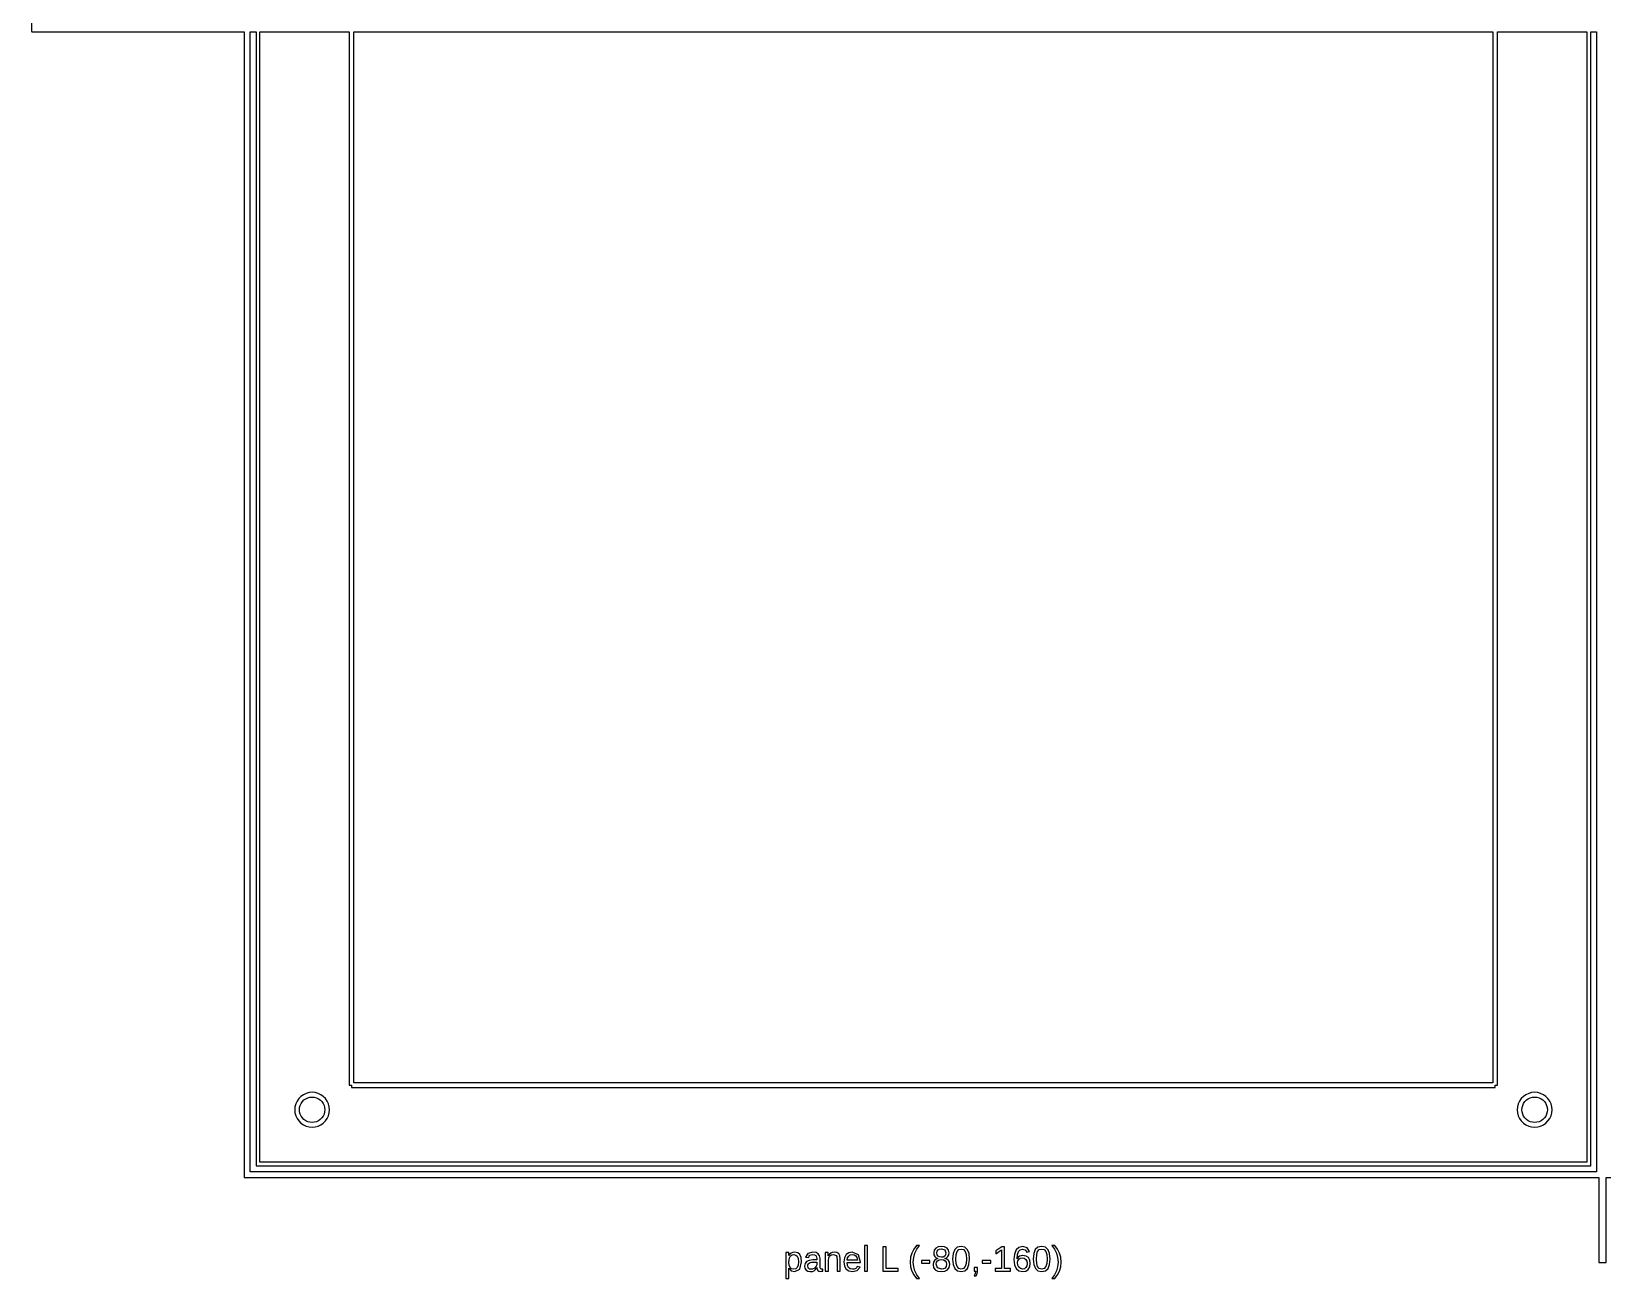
# Model space of a CAD drawing. Extents: x -185 to 185, y -332 to 185.
# Drawn here: x -185.1 to 0, y -331.9 to -185 of the extents above; entities that cross this region are included whole.
import ezdxf

# ---------------------------------------------------------------- set-up
doc = ezdxf.new("R2010")
doc.units = 0
doc.layers.get('0').update_dxf_attribs({"linetype": 'CONTINUOUS'})

msp = doc.modelspace()

# ---------------------------------------------------------------- linework, layer by layer
for points in [[(0.425, -320), (160, -320), (160, -185.06), (185, -185.06), (185, -185), (185.06, -185), (185.06, 185), (185, 185), (185, 185.06), (-185, 185.06), (-185, 185), (-185.06, 185), (-185.06, -185), (-185, -185), (-185, -185.06), (-160, -185.06), (-160, -320), (-0.425, -320), (-0.425, -330), (0.425, -330)], [(-159.3, -185.06), (-158.602, -185.06), (-158.602, -318.606), (-1.39766, -318.606), (-1.39766, -185.06), (-0.7, -185.06), (-0.7, -319.3), (-159.3, -319.3)], [(-158.152, -185.06), (-147.625, -185.06), (-147.625, -309.105), (-147.35, -309.105), (-147.35, -309.38), (-12.65, -309.38), (-12.65, -309.105), (-12.375, -309.105), (-12.375, -185.06), (-1.84766, -185.06), (-1.84766, -318.156), (-158.152, -318.156)], [(-147.075, -185.06), (-12.925, -185.06), (-12.925, -308.83), (-147.075, -308.83)], [(-151.644, -314.019), (-151.299, -313.926), (-150.975, -313.775), (-150.682, -313.57), (-150.43, -313.318), (-150.225, -313.025), (-150.074, -312.701), (-149.981, -312.356), (-149.95, -312), (-149.981, -311.644), (-150.074, -311.299), (-150.225, -310.975), (-150.43, -310.682), (-150.682, -310.43), (-150.975, -310.225), (-151.299, -310.074), (-151.644, -309.981), (-152, -309.95), (-152.356, -309.981), (-152.701, -310.074), (-153.025, -310.225), (-153.318, -310.43), (-153.57, -310.682), (-153.775, -310.975), (-153.926, -311.299), (-154.019, -311.644), (-154.05, -312), (-154.019, -312.356), (-153.926, -312.701), (-153.775, -313.025), (-153.57, -313.318), (-153.318, -313.57), (-153.025, -313.775), (-152.701, -313.926), (-152.356, -314.019), (-152, -314.05)], [(-152.26, -313.477), (-152.513, -313.41), (-152.75, -313.299), (-152.964, -313.149), (-153.149, -312.964), (-153.299, -312.75), (-153.41, -312.513), (-153.477, -312.26), (-153.5, -312), (-153.477, -311.74), (-153.41, -311.487), (-153.299, -311.25), (-153.149, -311.036), (-152.964, -310.851), (-152.75, -310.701), (-152.513, -310.59), (-152.26, -310.523), (-152, -310.5), (-151.74, -310.523), (-151.487, -310.59), (-151.25, -310.701), (-151.036, -310.851), (-150.851, -311.036), (-150.701, -311.25), (-150.59, -311.487), (-150.523, -311.74), (-150.5, -312), (-150.523, -312.26), (-150.59, -312.513), (-150.701, -312.75), (-150.851, -312.964), (-151.036, -313.149), (-151.25, -313.299), (-151.487, -313.41), (-151.74, -313.477), (-152, -313.5)], [(-7.64402, -314.019), (-7.29886, -313.926), (-6.975, -313.775), (-6.68229, -313.57), (-6.42961, -313.318), (-6.22465, -313.025), (-6.07363, -312.701), (-5.98114, -312.356), (-5.95, -312), (-5.98114, -311.644), (-6.07363, -311.299), (-6.22465, -310.975), (-6.42961, -310.682), (-6.68229, -310.43), (-6.975, -310.225), (-7.29886, -310.074), (-7.64402, -309.981), (-8, -309.95), (-8.35598, -309.981), (-8.70114, -310.074), (-9.025, -310.225), (-9.31771, -310.43), (-9.57039, -310.682), (-9.77535, -310.975), (-9.92637, -311.299), (-10.0189, -311.644), (-10.05, -312), (-10.0189, -312.356), (-9.92637, -312.701), (-9.77535, -313.025), (-9.57039, -313.318), (-9.31771, -313.57), (-9.025, -313.775), (-8.70114, -313.926), (-8.35598, -314.019), (-8, -314.05)], [(-8.26047, -313.477), (-8.51303, -313.41), (-8.75, -313.299), (-8.96418, -313.149), (-9.14907, -312.964), (-9.29904, -312.75), (-9.40954, -312.513), (-9.47721, -312.26), (-9.5, -312), (-9.47721, -311.74), (-9.40954, -311.487), (-9.29904, -311.25), (-9.14907, -311.036), (-8.96418, -310.851), (-8.75, -310.701), (-8.51303, -310.59), (-8.26047, -310.523), (-8, -310.5), (-7.73953, -310.523), (-7.48697, -310.59), (-7.25, -310.701), (-7.03582, -310.851), (-6.85093, -311.036), (-6.70096, -311.25), (-6.59046, -311.487), (-6.52279, -311.74), (-6.5, -312), (-6.52279, -312.26), (-6.59046, -312.513), (-6.70096, -312.75), (-6.85093, -312.964), (-7.03582, -313.149), (-7.25, -313.299), (-7.48697, -313.41), (-7.73953, -313.477), (-8, -313.5)], [(-95.8366, -331.024), (-95.8386, -330.773), (-95.8447, -330.678), (-95.8346, -330.678), (-95.5762, -330.965), (-95.151, -331.061), (-94.5437, -330.773), (-94.3413, -329.909), (-94.3917, -329.403), (-94.5427, -329.053), (-94.7955, -328.848), (-95.151, -328.78), (-95.388, -328.804), (-95.5742, -328.875), (-95.7191, -328.997), (-95.8325, -329.173), (-95.8406, -329.173), (-95.8419, -329.118), (-95.8457, -329.031), (-95.8506, -328.94), (-95.8549, -328.877), (-95.8585, -328.838), (-95.861, -328.819), (-96.215, -328.819), (-96.2058, -328.986), (-96.2028, -329.269), (-96.2028, -331.885), (-95.8366, -331.885)], [(-95.5167, -330.739), (-95.6983, -330.585), (-95.802, -330.322), (-95.8366, -329.946), (-95.8206, -329.664), (-95.7725, -329.44), (-95.6937, -329.272), (-95.5853, -329.155), (-95.4386, -329.086), (-95.2446, -329.063), (-95.0106, -329.112), (-94.8499, -329.26), (-94.7568, -329.523), (-94.7258, -329.918), (-94.7571, -330.322), (-94.8509, -330.59), (-95.0129, -330.74), (-95.2487, -330.79)], [(-93.0776, -331.035), (-92.8713, -330.956), (-92.6966, -330.814), (-92.5448, -330.599), (-92.5326, -330.599), (-92.5003, -330.797), (-92.4279, -330.934), (-92.3076, -331.014), (-92.1318, -331.041), (-91.9889, -331.032), (-91.8491, -331.008), (-91.8491, -330.78), (-91.9126, -330.791), (-91.9691, -330.794), (-92.0698, -330.774), (-92.1319, -330.712), (-92.1639, -330.609), (-92.1746, -330.467), (-92.1746, -329.519), (-92.227, -329.201), (-92.3841, -328.969), (-92.645, -328.826), (-93.0087, -328.778), (-93.6241, -328.927), (-93.8916, -329.372), (-93.5091, -329.407), (-93.4644, -329.249), (-93.3749, -329.14), (-93.2294, -329.078), (-93.0168, -329.057), (-92.8052, -329.086), (-92.6588, -329.173), (-92.5733, -329.327), (-92.5448, -329.557), (-92.5448, -329.677), (-93.0392, -329.686), (-93.4707, -329.741), (-93.7644, -329.881), (-93.933, -330.104), (-93.9892, -330.406), (-93.9475, -330.678), (-93.8224, -330.886), (-93.6144, -331.017), (-93.324, -331.061)], [(-91.1939, -329.745), (-91.1557, -329.458), (-91.0413, -329.242), (-90.8607, -329.106), (-90.6242, -329.061), (-90.4651, -329.074), (-90.3496, -329.114), (-90.2687, -329.184), (-90.2133, -329.287), (-90.1813, -329.431), (-90.1706, -329.625), (-90.1706, -331.02), (-89.8024, -331.02), (-89.8024, -329.553), (-89.8443, -329.197), (-89.9702, -328.958), (-90.1866, -328.823), (-90.5001, -328.778), (-90.7262, -328.802), (-90.9121, -328.873), (-91.068, -329.001), (-91.204, -329.195), (-91.2101, -329.195), (-91.2139, -329.06), (-91.2173, -328.977), (-91.2201, -328.922), (-91.2224, -328.874), (-91.2244, -328.838), (-91.2264, -328.819), (-91.5722, -328.819), (-91.5631, -328.979), (-91.5601, -329.289), (-91.5601, -331.02), (-91.1939, -331.02)], [(-87.7816, -330.931), (-87.4586, -330.54), (-87.78, -330.449), (-87.8541, -330.582), (-87.9743, -330.691), (-88.1414, -330.762), (-88.3558, -330.786), (-88.6208, -330.735), (-88.8135, -330.581), (-88.931, -330.332), (-88.9702, -329.997), (-87.3996, -329.997), (-87.3996, -329.948), (-87.6422, -329.071), (-88.37, -328.778), (-88.7893, -328.851), (-89.0993, -329.069), (-89.2908, -329.424), (-89.3546, -329.905), (-89.2908, -330.408), (-89.0993, -330.77), (-88.7858, -330.988), (-88.3558, -331.061)], [(-88.918, -329.438), (-88.7983, -329.227), (-88.6149, -329.093), (-88.3761, -329.049), (-88.1335, -329.089), (-87.955, -329.209), (-87.8375, -329.415), (-87.778, -329.716), (-88.9661, -329.716)], [(-86.5674, -328.001), (-86.9336, -328.001), (-86.9336, -331.02), (-86.5674, -331.02)], [(-82.9522, -330.703), (-84.4007, -330.703), (-84.4007, -328.154), (-84.7892, -328.154), (-84.7892, -331.02), (-82.9522, -331.02)], [(-80.78, -331.442), (-81.0081, -330.979), (-81.1401, -330.483), (-81.1841, -329.942), (-81.1396, -329.399), (-81.0061, -328.9), (-80.7775, -328.438), (-80.4477, -328.001), (-80.8016, -328.001), (-81.1345, -328.428), (-81.3682, -328.882), (-81.5063, -329.38), (-81.5523, -329.938), (-81.5523, -329.946), (-81.5066, -330.501), (-81.3692, -330.999), (-81.1358, -331.454), (-80.8016, -331.883), (-80.4477, -331.883)], [(-77.459, -331.005), (-77.1518, -330.839), (-76.9626, -330.574), (-76.8995, -330.221), (-76.9377, -329.962), (-77.0521, -329.75), (-77.2352, -329.597), (-77.4793, -329.517), (-77.4793, -329.509), (-77.2683, -329.428), (-77.1071, -329.279), (-77.0048, -329.08), (-76.9707, -328.849), (-77.032, -328.545), (-77.2159, -328.31), (-77.5055, -328.161), (-77.8842, -328.111), (-78.2552, -328.162), (-78.5423, -328.314), (-78.7262, -328.549), (-78.7874, -328.845), (-78.7536, -329.076), (-78.6522, -329.275), (-78.4922, -329.426), (-78.2829, -329.513), (-78.2829, -329.521), (-78.5108, -329.599), (-78.6939, -329.753), (-78.8144, -329.966), (-78.8546, -330.225), (-78.7897, -330.58), (-78.5952, -330.843), (-78.2857, -331.006), (-77.876, -331.061)], [(-78.1057, -329.342), (-78.2738, -329.245), (-78.3783, -329.087), (-78.4131, -328.87), (-78.3793, -328.658), (-78.2778, -328.506), (-78.1118, -328.414), (-77.8842, -328.384), (-77.4844, -328.505), (-77.3512, -328.87), (-77.385, -329.099), (-77.4865, -329.255), (-77.6525, -329.345), (-77.8801, -329.374)], [(-75.1308, -330.966), (-74.8172, -330.682), (-74.6273, -330.219), (-74.564, -329.586), (-74.6242, -328.945), (-74.805, -328.483), (-75.1125, -328.204), (-75.5526, -328.111), (-76.0035, -328.203), (-76.3145, -328.479), (-76.4953, -328.94), (-76.5556, -329.586), (-76.4935, -330.222), (-76.3074, -330.684), (-75.9977, -330.967), (-75.5648, -331.061)], [(-75.8423, -330.691), (-76.0358, -330.479), (-76.148, -330.114), (-76.1853, -329.586), (-76.1485, -329.046), (-76.0379, -328.683), (-75.8428, -328.477), (-75.5526, -328.408), (-75.2696, -328.478), (-75.0797, -328.687), (-74.9721, -329.051), (-74.9362, -329.586), (-74.9739, -330.107), (-75.0868, -330.473), (-75.2805, -330.69), (-75.5608, -330.762)], [(-69.7422, -330.709), (-70.4399, -330.709), (-70.4399, -328.154), (-70.7777, -328.154), (-71.4551, -328.62), (-71.4551, -328.965), (-70.8082, -328.504), (-70.8082, -330.709), (-71.5385, -330.709), (-71.5385, -331.02), (-69.7422, -331.02)], [(-67.9436, -330.995), (-67.6507, -330.798), (-67.4661, -330.488), (-67.4045, -330.082), (-67.4628, -329.706), (-67.6375, -329.415), (-67.9114, -329.229), (-68.2671, -329.167), (-68.4878, -329.191), (-68.6821, -329.263), (-68.8428, -329.382), (-68.9629, -329.545), (-68.9199, -329.057), (-68.791, -328.7), (-68.5837, -328.481), (-68.3058, -328.408), (-68.0057, -328.496), (-67.8338, -328.758), (-67.4839, -328.695), (-67.7728, -328.257), (-68.3017, -328.111), (-68.7376, -328.211), (-69.0605, -328.51), (-69.2604, -328.995), (-69.327, -329.653), (-69.2629, -330.259), (-69.0707, -330.701), (-68.7574, -330.971), (-68.3302, -331.061)], [(-65.6337, -330.966), (-65.3202, -330.682), (-65.1302, -330.219), (-65.0669, -329.586), (-65.1272, -328.945), (-65.308, -328.483), (-65.6154, -328.204), (-66.0556, -328.111), (-66.5065, -328.203), (-66.8175, -328.479), (-66.9983, -328.94), (-67.0586, -329.586), (-66.9965, -330.222), (-66.8104, -330.684), (-66.5006, -330.967), (-66.0678, -331.061)], [(-66.3453, -330.691), (-66.5388, -330.479), (-66.6509, -330.114), (-66.6883, -329.586), (-66.6514, -329.046), (-66.5408, -328.683), (-66.3458, -328.477), (-66.0556, -328.408), (-65.7726, -328.478), (-65.5826, -328.687), (-65.475, -329.051), (-65.4392, -329.586), (-65.4768, -330.107), (-65.5897, -330.473), (-65.7835, -330.69), (-66.0638, -330.762)], [(-64.1927, -331.456), (-63.959, -331.002), (-63.821, -330.504), (-63.7749, -329.946), (-63.7749, -329.938), (-63.8207, -329.383), (-63.958, -328.885), (-64.1915, -328.43), (-64.5256, -328.001), (-64.8796, -328.001), (-64.5498, -328.439), (-64.3212, -328.9), (-64.1877, -329.398), (-64.1432, -329.942), (-64.1874, -330.486), (-64.3202, -330.983), (-64.5485, -331.444), (-64.8796, -331.883), (-64.5256, -331.883)], [(-93.399, -330.762), (-93.5162, -330.689), (-93.5887, -330.571), (-93.6129, -330.412), (-93.5951, -330.263), (-93.5417, -330.145), (-93.455, -330.057), (-93.3372, -329.995), (-93.1727, -329.957), (-92.9456, -329.942), (-92.5448, -329.934), (-92.5448, -330.115), (-92.5675, -330.281), (-92.6354, -330.443), (-92.7424, -330.586), (-92.8826, -330.695), (-93.0504, -330.763), (-93.2406, -330.786)], [(-79.2209, -329.751), (-80.238, -329.751), (-80.238, -330.076), (-79.2209, -330.076)], [(-78.3251, -330.638), (-78.4762, -330.194), (-78.437, -329.967), (-78.3195, -329.794), (-78.1324, -329.685), (-77.8842, -329.649), (-77.6294, -329.683), (-77.4387, -329.784), (-77.3197, -329.952), (-77.28, -330.186), (-77.3166, -330.457), (-77.4265, -330.643), (-77.6111, -330.75), (-77.872, -330.786)], [(-73.7058, -331.418), (-73.6565, -331.276), (-73.6275, -331.114), (-73.6178, -330.916), (-73.6178, -330.575), (-74.0145, -330.575), (-74.0145, -331.02), (-73.8355, -331.02), (-73.8833, -331.282), (-74.0267, -331.553), (-73.7765, -331.553)], [(-72.0411, -329.751), (-73.0583, -329.751), (-73.0583, -330.076), (-72.0411, -330.076)], [(-68.5756, -330.713), (-68.7625, -330.554), (-68.8853, -330.313), (-68.9262, -330.011), (-68.8868, -329.777), (-68.7686, -329.599), (-68.5862, -329.487), (-68.3546, -329.45), (-68.112, -329.492), (-67.9294, -329.619), (-67.815, -329.823), (-67.7768, -330.099), (-67.8145, -330.377), (-67.9274, -330.588), (-68.1064, -330.721), (-68.3424, -330.766)]]:
    msp.add_lwpolyline(points, close=True)

doc.saveas('drawing.dxf')
